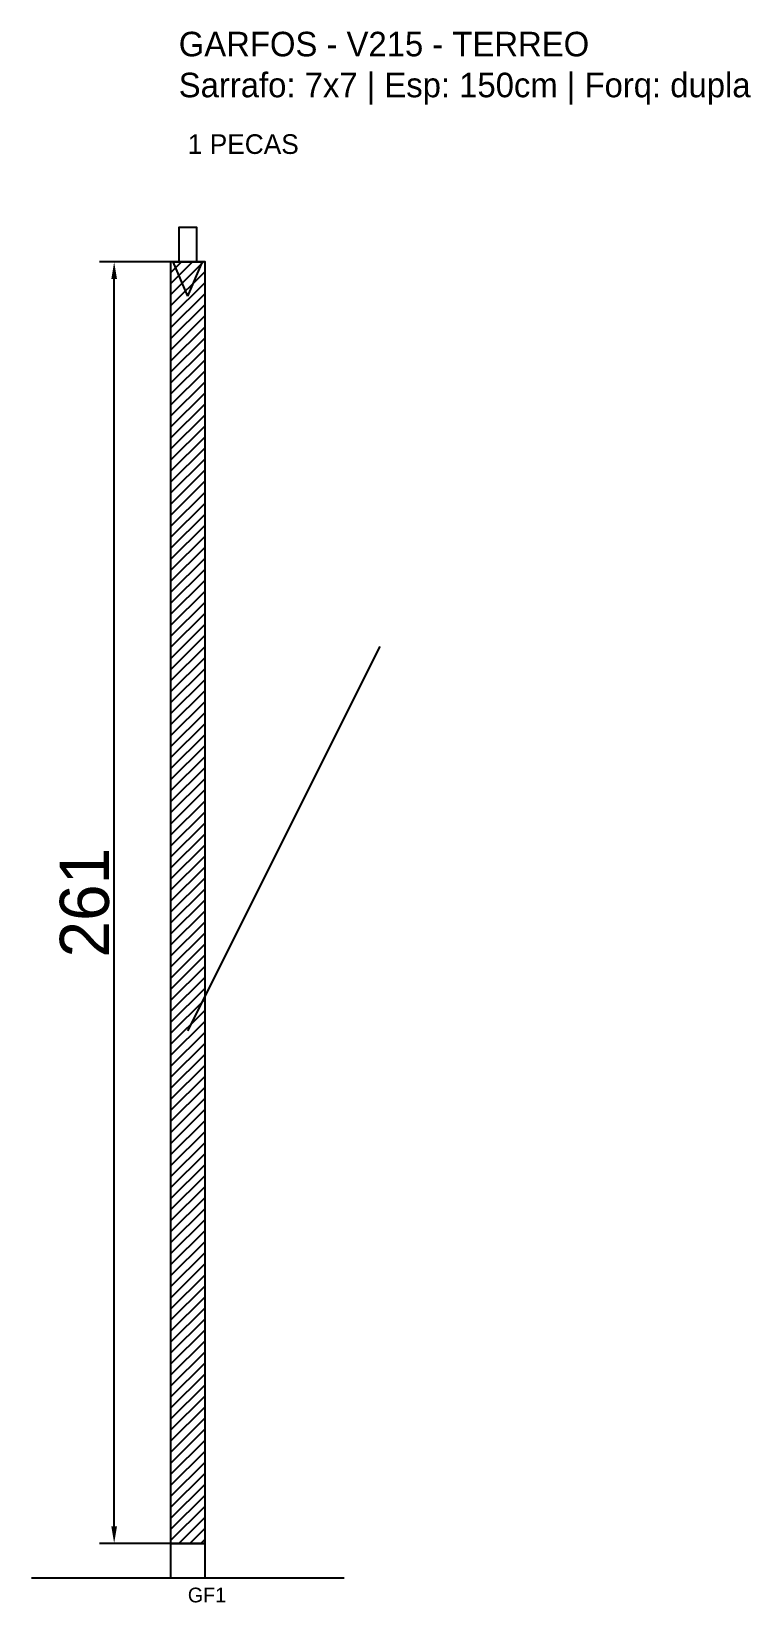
# Model space of a CAD drawing. Header units: metres. Extents: x -30 to 116, y -12 to 308.
import ezdxf

# ---------------------------------------------------------------- set-up
doc = ezdxf.new("R2010")
doc.units = ezdxf.units.M
for name, color, linetype in [('BARRA_ANCORAGEM', 1, 'Continuous'), ('COTA', 241, 'Continuous'), ('GARFOS OK', 3, 'Continuous'), ('NOME DA VIGA', 6, 'Continuous'), ('SARR_7x7', 40, 'Continuous'), ('VIGAS', 3, 'Continuous')]:
    doc.layers.add(name, color=color, linetype=linetype)
doc.dimstyles.new('EZ DXF', dxfattribs={"dimtxt": 10, "dimasz": 3.5, "dimexe": 3, "dimexo": 1.5, "dimgap": 1, "dimtad": 1, "dimdec": 1, "dimdsep": 46, "dimcen": 2.5, "dimazin": 3, "dimtfac": 1, "dimtmove": 0, "dimatfit": 3})

msp = doc.modelspace()

# ---------------------------------------------------------------- hatches: boundary and pattern name
at = {"layer": 'COTA'}
h = msp.add_hatch(dxfattribs=at)
h.set_pattern_fill('ANSI31', scale=0.5)
h.paths.add_polyline_path([(-1.65, 0), (5.35, 0), (5.35, 261), (-1.65, 261)])

# ---------------------------------------------------------------- linework, layer by layer
at = {"layer": 'BARRA_ANCORAGEM'}
msp.add_line((1.85, 104.4), (41, 182.7), dxfattribs=at)
at = {"layer": 'GARFOS OK'}
for p, q in [((1.85, 254), (-1.15, 261)), ((-1.15, 261), (4.85, 261)), ((1.85, 254), (4.85, 261))]:
    msp.add_line(p, q, dxfattribs=at)
at = {"layer": 'GARFOS OK', "linetype": 'CONTINUOUS'}
msp.add_line((-30, -7), (33.7, -7), dxfattribs=at)
at = {"layer": 'GARFOS OK'}
msp.add_lwpolyline([(-1.65, 0), (5.35, 0), (5.35, 261), (-1.65, 261), (-1.65, 0)], dxfattribs=at)
at = {"layer": 'SARR_7x7'}
msp.add_lwpolyline([(-1.65, -7), (5.35, -7), (5.35, 0), (-1.65, 0), (-1.65, -7)], dxfattribs=at)
at = {"layer": 'VIGAS'}
msp.add_lwpolyline([(0, 261), (3.7, 261), (3.7, 268), (0, 268), (0, 261)], dxfattribs=at)

# ---------------------------------------------------------------- texts
at = {"layer": 'NOME DA VIGA'}
for s, height, p in [('1 PECAS', 4, (1.85, 283)), ('GF1', 3, (1.85, -12))]:
    msp.add_text(s, height=height, dxfattribs=at).set_placement(p)
at = {"layer": 'NOME DA VIGA', "insert": (0, 293), "char_height": 5, "attachment_point": 7}
msp.add_mtext('GARFOS - V215 - TERREO\\PSarrafo: 7x7 | Esp: 150cm | Forq: dupla', dxfattribs=at)

# ---------------------------------------------------------------- dimensions: what is measured, and where the dimension line sits
at = {"layer": 'COTA'}
msp.add_linear_dim(base=(-13.15, 0), p1=(1.85, 0), p2=(1.85, 261), angle=90, dimstyle='EZ DXF', dxfattribs=at).render()

doc.saveas('drawing.dxf')
